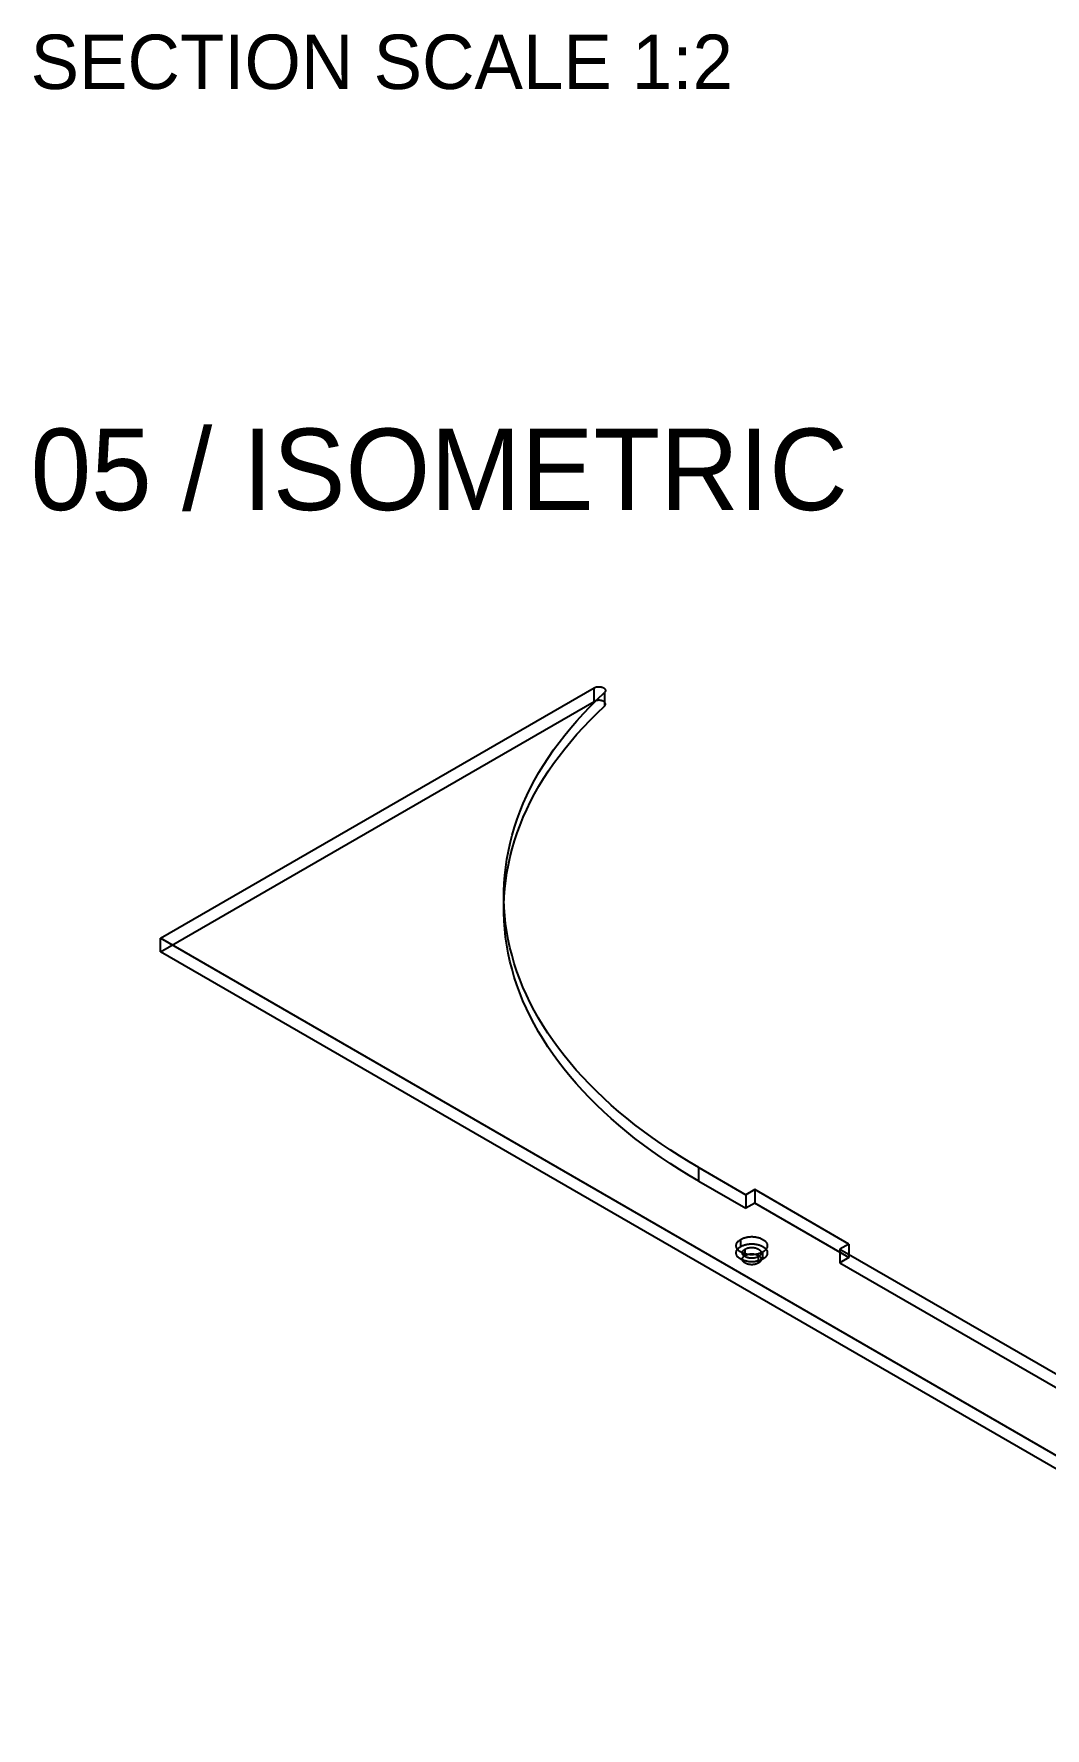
# Model space of a CAD drawing. Header units: inches. Extents: x 1.4 to 100.6, y 1.4 to 64.6.
# Drawn here: x 81.78 to 91.09, y 31.83 to 47.42 of the extents above; entities that cross this region are included whole.
import ezdxf

# ---------------------------------------------------------------- set-up
doc = ezdxf.new("R2010")
doc.units = ezdxf.units.IN
doc.header["$MEASUREMENT"] = 0

msp = doc.modelspace()

# ---------------------------------------------------------------- linework, layer by layer
at = {"layer": 'OUTLINE'}
for p, q in [((82.947, 39.102), (86.938, 41.406)), ((86.938, 41.406), (86.94, 41.407)), ((86.938, 41.281), (86.938, 41.406)), ((86.94, 41.407), (86.942, 41.408)), ((86.942, 41.408), (86.944, 41.409)), ((86.944, 41.409), (86.946, 41.41)), ((86.946, 41.41), (86.948, 41.411)), ((86.948, 41.411), (86.951, 41.412)), ((86.951, 41.412), (86.953, 41.413)), ((86.953, 41.413), (86.956, 41.414)), ((86.956, 41.414), (86.958, 41.414)), ((86.958, 41.414), (86.961, 41.415)), ((86.961, 41.415), (86.964, 41.415)), ((86.964, 41.415), (86.966, 41.416)), ((86.966, 41.416), (86.969, 41.416)), ((86.966, 41.299), (87.033, 41.363)), ((86.969, 41.416), (86.972, 41.416)), ((86.972, 41.416), (86.975, 41.416)), ((86.975, 41.416), (86.977, 41.417)), ((86.977, 41.417), (86.98, 41.417)), ((86.98, 41.417), (86.983, 41.417)), ((86.983, 41.417), (86.986, 41.417)), ((86.986, 41.417), (86.989, 41.416)), ((86.989, 41.416), (86.991, 41.416)), ((86.991, 41.416), (86.994, 41.416)), ((86.994, 41.416), (86.997, 41.415)), ((86.997, 41.415), (86.999, 41.415)), ((86.999, 41.415), (87.002, 41.414)), ((87.002, 41.414), (87.005, 41.414)), ((87.005, 41.414), (87.007, 41.413)), ((87.007, 41.413), (87.01, 41.413)), ((87.01, 41.413), (87.012, 41.412)), ((87.012, 41.412), (87.014, 41.411)), ((87.014, 41.411), (87.017, 41.41)), ((87.017, 41.41), (87.019, 41.409)), ((87.019, 41.409), (87.021, 41.408)), ((87.021, 41.408), (87.023, 41.407)), ((87.023, 41.407), (87.025, 41.406)), ((87.025, 41.406), (87.027, 41.405)), ((87.027, 41.405), (87.029, 41.403)), ((87.029, 41.403), (87.031, 41.402)), ((87.031, 41.402), (87.032, 41.401)), ((87.032, 41.401), (87.034, 41.399)), ((87.034, 41.364), (87.033, 41.363)), ((87.033, 41.363), (87.033, 41.238)), ((87.034, 41.399), (87.035, 41.398)), ((87.036, 41.365), (87.034, 41.364)), ((87.035, 41.398), (87.036, 41.397)), ((87.036, 41.397), (87.037, 41.395)), ((87.037, 41.367), (87.036, 41.365)), ((87.037, 41.395), (87.038, 41.394)), ((87.038, 41.368), (87.037, 41.367)), ((87.038, 41.394), (87.039, 41.392)), ((87.039, 41.37), (87.038, 41.368)), ((87.039, 41.392), (87.04, 41.39)), ((87.04, 41.371), (87.039, 41.37)), ((87.04, 41.39), (87.041, 41.389)), ((87.041, 41.375), (87.04, 41.373)), ((87.04, 41.373), (87.04, 41.371)), ((87.041, 41.389), (87.041, 41.387)), ((87.041, 41.387), (87.042, 41.386)), ((87.042, 41.376), (87.041, 41.375)), ((87.042, 41.386), (87.042, 41.384)), ((87.042, 41.384), (87.042, 41.383)), ((87.042, 41.383), (87.042, 41.381)), ((87.042, 41.381), (87.042, 41.379)), ((87.042, 41.379), (87.042, 41.378)), ((87.042, 41.378), (87.042, 41.376)), ((82.947, 38.977), (86.938, 41.281)), ((86.78, 41.104), (86.84, 41.17)), ((86.84, 41.17), (86.902, 41.235)), ((86.902, 41.235), (86.966, 41.299)), ((86.902, 41.11), (86.966, 41.174)), ((86.94, 41.282), (86.938, 41.281)), ((86.942, 41.283), (86.94, 41.282)), ((86.944, 41.284), (86.942, 41.283)), ((86.946, 41.285), (86.944, 41.284)), ((86.948, 41.286), (86.946, 41.285)), ((86.951, 41.287), (86.948, 41.286)), ((86.953, 41.288), (86.951, 41.287)), ((86.956, 41.289), (86.953, 41.288)), ((86.958, 41.289), (86.956, 41.289)), ((86.961, 41.29), (86.958, 41.289)), ((86.964, 41.29), (86.961, 41.29)), ((86.966, 41.291), (86.964, 41.29)), ((86.969, 41.291), (86.966, 41.291)), ((86.966, 41.174), (87.033, 41.238)), ((86.972, 41.291), (86.969, 41.291)), ((86.975, 41.291), (86.972, 41.291)), ((86.977, 41.292), (86.975, 41.291)), ((86.98, 41.292), (86.977, 41.292)), ((86.983, 41.292), (86.98, 41.292)), ((86.986, 41.292), (86.983, 41.292)), ((86.989, 41.291), (86.986, 41.292)), ((86.991, 41.291), (86.989, 41.291)), ((86.994, 41.291), (86.991, 41.291)), ((86.997, 41.29), (86.994, 41.291)), ((86.999, 41.29), (86.997, 41.29)), ((87.002, 41.289), (86.999, 41.29)), ((87.005, 41.289), (87.002, 41.289)), ((87.007, 41.288), (87.005, 41.289)), ((87.01, 41.287), (87.007, 41.288)), ((87.012, 41.287), (87.01, 41.287)), ((87.014, 41.286), (87.012, 41.287)), ((87.017, 41.285), (87.014, 41.286)), ((87.019, 41.284), (87.017, 41.285)), ((87.021, 41.283), (87.019, 41.284)), ((87.023, 41.282), (87.021, 41.283)), ((87.025, 41.281), (87.023, 41.282)), ((87.027, 41.28), (87.025, 41.281)), ((87.029, 41.278), (87.027, 41.28)), ((87.031, 41.277), (87.029, 41.278)), ((87.032, 41.276), (87.031, 41.277)), ((87.034, 41.274), (87.032, 41.276)), ((87.033, 41.238), (87.034, 41.239)), ((87.035, 41.273), (87.034, 41.274)), ((87.034, 41.239), (87.036, 41.24)), ((87.036, 41.271), (87.035, 41.273)), ((87.037, 41.27), (87.036, 41.271)), ((87.036, 41.24), (87.037, 41.242)), ((87.038, 41.268), (87.037, 41.27)), ((87.037, 41.242), (87.038, 41.243)), ((87.039, 41.267), (87.038, 41.268)), ((87.038, 41.243), (87.039, 41.245)), ((87.04, 41.265), (87.039, 41.267)), ((87.039, 41.245), (87.04, 41.246)), ((87.041, 41.264), (87.04, 41.265)), ((87.04, 41.248), (87.041, 41.249)), ((87.04, 41.246), (87.04, 41.248)), ((87.041, 41.262), (87.041, 41.264)), ((87.042, 41.261), (87.041, 41.262)), ((87.041, 41.249), (87.042, 41.251)), ((87.042, 41.259), (87.042, 41.261)), ((87.042, 41.257), (87.042, 41.259)), ((87.042, 41.256), (87.042, 41.257)), ((87.042, 41.254), (87.042, 41.256)), ((87.042, 41.253), (87.042, 41.254)), ((87.042, 41.251), (87.042, 41.253)), ((86.668, 40.971), (86.723, 41.038)), ((86.723, 41.038), (86.78, 41.104)), ((86.78, 40.979), (86.84, 41.045)), ((86.84, 41.045), (86.902, 41.11)), ((86.565, 40.835), (86.615, 40.903)), ((86.615, 40.903), (86.668, 40.971)), ((86.668, 40.846), (86.723, 40.913)), ((86.723, 40.913), (86.78, 40.979)), ((86.43, 40.626), (86.473, 40.696)), ((86.473, 40.696), (86.518, 40.766)), ((86.518, 40.766), (86.565, 40.835)), ((86.518, 40.641), (86.565, 40.71)), ((86.565, 40.71), (86.615, 40.778)), ((86.615, 40.778), (86.668, 40.846)), ((86.353, 40.485), (86.39, 40.556)), ((86.39, 40.556), (86.43, 40.626)), ((86.43, 40.501), (86.473, 40.571)), ((86.473, 40.571), (86.518, 40.641)), ((86.286, 40.342), (86.318, 40.414)), ((86.318, 40.414), (86.353, 40.485)), ((86.353, 40.36), (86.39, 40.431)), ((86.39, 40.431), (86.43, 40.501)), ((86.23, 40.197), (86.257, 40.27)), ((86.257, 40.27), (86.286, 40.342)), ((86.286, 40.217), (86.318, 40.288)), ((86.318, 40.288), (86.353, 40.36)), ((86.184, 40.051), (86.206, 40.124)), ((86.206, 40.124), (86.23, 40.197)), ((86.206, 39.999), (86.23, 40.072)), ((86.23, 40.072), (86.257, 40.144)), ((86.257, 40.144), (86.286, 40.217)), ((86.149, 39.904), (86.165, 39.978)), ((86.165, 39.978), (86.184, 40.051)), ((86.165, 39.853), (86.184, 39.926)), ((86.184, 39.926), (86.206, 39.999)), ((86.124, 39.756), (86.135, 39.83)), ((86.135, 39.83), (86.149, 39.904)), ((86.135, 39.705), (86.149, 39.779)), ((86.149, 39.779), (86.165, 39.853)), ((86.108, 39.534), (86.11, 39.608)), ((86.11, 39.608), (86.116, 39.682)), ((86.116, 39.682), (86.124, 39.756)), ((86.116, 39.557), (86.124, 39.631)), ((86.124, 39.631), (86.135, 39.705)), ((86.107, 39.46), (86.108, 39.534)), ((86.11, 39.386), (86.107, 39.46)), ((86.108, 39.409), (86.11, 39.483)), ((86.11, 39.483), (86.116, 39.557)), ((86.107, 39.335), (86.108, 39.409)), ((86.11, 39.261), (86.107, 39.335)), ((86.115, 39.312), (86.11, 39.386)), ((86.123, 39.238), (86.115, 39.312)), ((86.115, 39.186), (86.11, 39.261)), ((86.123, 39.112), (86.115, 39.186)), ((86.134, 39.164), (86.123, 39.238)), ((86.147, 39.09), (86.134, 39.164)), ((82.947, 38.977), (82.947, 39.102)), ((95.32, 31.958), (82.947, 39.102)), ((95.32, 31.833), (82.947, 38.977)), ((86.134, 39.039), (86.123, 39.112)), ((86.147, 38.965), (86.134, 39.039)), ((86.163, 39.016), (86.147, 39.09)), ((86.182, 38.943), (86.163, 39.016)), ((86.163, 38.891), (86.147, 38.965)), ((86.182, 38.818), (86.163, 38.891)), ((86.203, 38.87), (86.182, 38.943)), ((86.227, 38.797), (86.203, 38.87)), ((86.203, 38.745), (86.182, 38.818)), ((86.227, 38.672), (86.203, 38.745)), ((86.254, 38.724), (86.227, 38.797)), ((86.254, 38.599), (86.227, 38.672)), ((86.283, 38.652), (86.254, 38.724)), ((86.283, 38.527), (86.254, 38.599)), ((86.315, 38.58), (86.283, 38.652)), ((86.315, 38.455), (86.283, 38.527)), ((86.349, 38.509), (86.315, 38.58)), ((86.349, 38.384), (86.315, 38.455)), ((86.386, 38.438), (86.349, 38.509)), ((86.386, 38.313), (86.349, 38.384)), ((86.426, 38.367), (86.386, 38.438)), ((86.468, 38.297), (86.426, 38.367)), ((86.426, 38.242), (86.386, 38.313)), ((86.468, 38.172), (86.426, 38.242)), ((86.513, 38.227), (86.468, 38.297)), ((86.56, 38.158), (86.513, 38.227)), ((86.513, 38.102), (86.468, 38.172)), ((86.56, 38.033), (86.513, 38.102)), ((86.61, 38.09), (86.56, 38.158)), ((86.662, 38.022), (86.61, 38.09)), ((86.61, 37.965), (86.56, 38.033)), ((86.662, 37.897), (86.61, 37.965)), ((86.717, 37.955), (86.662, 38.022)), ((86.717, 37.83), (86.662, 37.897)), ((86.774, 37.889), (86.717, 37.955)), ((86.833, 37.823), (86.774, 37.889)), ((86.774, 37.764), (86.717, 37.83)), ((86.833, 37.698), (86.774, 37.764)), ((86.895, 37.758), (86.833, 37.823)), ((86.959, 37.694), (86.895, 37.758)), ((86.895, 37.633), (86.833, 37.698)), ((86.959, 37.568), (86.895, 37.633)), ((87.026, 37.63), (86.959, 37.694)), ((87.095, 37.567), (87.026, 37.63)), ((87.026, 37.505), (86.959, 37.568)), ((87.095, 37.442), (87.026, 37.505)), ((87.166, 37.506), (87.095, 37.567)), ((87.166, 37.381), (87.095, 37.442)), ((87.239, 37.445), (87.166, 37.506)), ((87.314, 37.385), (87.239, 37.445)), ((87.239, 37.32), (87.166, 37.381)), ((87.314, 37.26), (87.239, 37.32)), ((87.392, 37.326), (87.314, 37.385)), ((87.472, 37.267), (87.392, 37.326)), ((87.554, 37.21), (87.472, 37.267)), ((87.392, 37.201), (87.314, 37.26)), ((87.472, 37.142), (87.392, 37.201)), ((87.554, 37.085), (87.472, 37.142)), ((87.638, 37.154), (87.554, 37.21)), ((87.724, 37.099), (87.638, 37.154)), ((87.638, 37.029), (87.554, 37.085)), ((87.724, 36.974), (87.638, 37.029)), ((87.812, 37.045), (87.724, 37.099)), ((87.812, 36.92), (87.724, 36.974)), ((87.902, 36.992), (87.812, 37.045)), ((87.902, 36.867), (87.902, 36.992)), ((87.902, 36.992), (88.335, 36.742)), ((87.902, 36.867), (87.812, 36.92)), ((87.902, 36.867), (88.335, 36.617)), ((88.416, 36.789), (88.335, 36.742)), ((88.335, 36.742), (88.335, 36.617)), ((88.416, 36.664), (88.335, 36.617)), ((88.416, 36.789), (88.416, 36.664)), ((89.282, 36.288), (88.416, 36.789)), ((89.282, 36.163), (88.416, 36.664)), ((88.278, 36.325), (88.282, 36.328)), ((88.282, 36.328), (88.287, 36.331)), ((88.287, 36.331), (88.292, 36.334)), ((88.287, 36.265), (88.287, 36.331)), ((88.292, 36.334), (88.298, 36.337)), ((88.298, 36.337), (88.303, 36.339)), ((88.303, 36.339), (88.309, 36.342)), ((88.309, 36.342), (88.315, 36.344)), ((88.315, 36.344), (88.321, 36.346)), ((88.321, 36.346), (88.327, 36.348)), ((88.327, 36.348), (88.334, 36.349)), ((88.334, 36.349), (88.341, 36.351)), ((88.341, 36.351), (88.347, 36.352)), ((88.347, 36.352), (88.354, 36.353)), ((88.354, 36.353), (88.361, 36.354)), ((88.361, 36.354), (88.368, 36.355)), ((88.368, 36.355), (88.375, 36.355)), ((88.375, 36.355), (88.382, 36.356)), ((88.382, 36.356), (88.389, 36.356)), ((88.389, 36.356), (88.396, 36.356)), ((88.396, 36.356), (88.403, 36.355)), ((88.403, 36.355), (88.41, 36.355)), ((88.41, 36.355), (88.417, 36.354)), ((88.417, 36.354), (88.424, 36.353)), ((88.424, 36.353), (88.431, 36.352)), ((88.431, 36.352), (88.437, 36.351)), ((88.437, 36.351), (88.444, 36.349)), ((88.444, 36.349), (88.45, 36.348)), ((88.45, 36.348), (88.457, 36.346)), ((88.457, 36.346), (88.463, 36.344)), ((88.463, 36.344), (88.469, 36.342)), ((88.469, 36.342), (88.474, 36.339)), ((88.474, 36.339), (88.48, 36.337)), ((88.48, 36.337), (88.485, 36.334)), ((88.485, 36.334), (88.49, 36.331)), ((88.49, 36.331), (88.495, 36.328)), ((88.495, 36.328), (88.5, 36.325)), ((88.245, 36.277), (88.246, 36.281)), ((88.245, 36.273), (88.245, 36.277)), ((88.245, 36.269), (88.245, 36.273)), ((88.246, 36.265), (88.245, 36.269)), ((88.245, 36.211), (88.246, 36.215)), ((88.245, 36.207), (88.245, 36.211)), ((88.245, 36.203), (88.245, 36.207)), ((88.246, 36.199), (88.245, 36.203)), ((88.246, 36.281), (88.247, 36.285)), ((88.247, 36.261), (88.246, 36.265)), ((88.246, 36.215), (88.247, 36.219)), ((88.247, 36.195), (88.246, 36.199)), ((88.247, 36.285), (88.248, 36.289)), ((88.248, 36.257), (88.247, 36.261)), ((88.247, 36.219), (88.248, 36.223)), ((88.248, 36.191), (88.247, 36.195)), ((88.248, 36.289), (88.25, 36.293)), ((88.25, 36.253), (88.248, 36.257)), ((88.248, 36.223), (88.25, 36.227)), ((88.25, 36.187), (88.248, 36.191)), ((88.25, 36.293), (88.251, 36.297)), ((88.251, 36.249), (88.25, 36.253)), ((88.25, 36.227), (88.251, 36.231)), ((88.251, 36.183), (88.25, 36.187)), ((88.251, 36.297), (88.254, 36.301)), ((88.254, 36.245), (88.251, 36.249)), ((88.251, 36.231), (88.254, 36.235)), ((88.254, 36.179), (88.251, 36.183)), ((88.254, 36.301), (88.256, 36.305)), ((88.256, 36.241), (88.254, 36.245)), ((88.254, 36.235), (88.256, 36.239)), ((88.256, 36.175), (88.254, 36.179)), ((88.256, 36.305), (88.259, 36.308)), ((88.256, 36.239), (88.259, 36.242)), ((88.259, 36.237), (88.256, 36.241)), ((88.259, 36.171), (88.256, 36.175)), ((88.259, 36.308), (88.262, 36.312)), ((88.259, 36.242), (88.262, 36.246)), ((88.262, 36.234), (88.259, 36.237)), ((88.262, 36.168), (88.259, 36.171)), ((88.262, 36.312), (88.266, 36.315)), ((88.262, 36.246), (88.266, 36.249)), ((88.266, 36.23), (88.262, 36.234)), ((88.266, 36.315), (88.269, 36.319)), ((88.266, 36.249), (88.269, 36.253)), ((88.269, 36.227), (88.266, 36.23)), ((88.269, 36.319), (88.274, 36.322)), ((88.269, 36.253), (88.274, 36.256)), ((88.274, 36.223), (88.269, 36.227)), ((88.274, 36.322), (88.278, 36.325)), ((88.274, 36.256), (88.278, 36.259)), ((88.278, 36.22), (88.274, 36.223)), ((88.278, 36.259), (88.282, 36.262)), ((88.282, 36.217), (88.278, 36.22)), ((88.282, 36.262), (88.287, 36.265)), ((88.287, 36.214), (88.282, 36.217)), ((88.287, 36.265), (88.292, 36.268)), ((88.292, 36.211), (88.287, 36.214)), ((88.292, 36.268), (88.298, 36.271)), ((88.298, 36.209), (88.292, 36.211)), ((88.298, 36.271), (88.303, 36.273)), ((88.303, 36.206), (88.298, 36.209)), ((88.303, 36.273), (88.309, 36.276)), ((88.303, 36.212), (88.304, 36.214)), ((88.303, 36.209), (88.303, 36.212)), ((88.303, 36.207), (88.303, 36.209)), ((88.303, 36.204), (88.303, 36.207)), ((88.309, 36.204), (88.303, 36.206)), ((88.303, 36.202), (88.303, 36.204)), ((88.304, 36.199), (88.303, 36.202)), ((88.304, 36.216), (88.305, 36.219)), ((88.304, 36.214), (88.304, 36.216)), ((88.304, 36.197), (88.304, 36.199)), ((88.305, 36.195), (88.304, 36.197)), ((88.305, 36.219), (88.306, 36.221)), ((88.306, 36.192), (88.305, 36.195)), ((88.306, 36.221), (88.308, 36.224)), ((88.308, 36.19), (88.306, 36.192)), ((88.308, 36.224), (88.309, 36.226)), ((88.309, 36.188), (88.308, 36.19)), ((88.309, 36.276), (88.315, 36.278)), ((88.309, 36.226), (88.311, 36.228)), ((88.315, 36.202), (88.309, 36.204)), ((88.311, 36.186), (88.309, 36.188)), ((88.311, 36.228), (88.313, 36.23)), ((88.313, 36.183), (88.311, 36.186)), ((88.311, 36.169), (88.313, 36.171)), ((88.313, 36.23), (88.315, 36.232)), ((88.315, 36.181), (88.313, 36.183)), ((88.313, 36.171), (88.315, 36.173)), ((88.315, 36.278), (88.321, 36.28)), ((88.315, 36.232), (88.317, 36.234)), ((88.321, 36.2), (88.315, 36.202)), ((88.317, 36.179), (88.315, 36.181)), ((88.315, 36.173), (88.317, 36.175)), ((88.317, 36.234), (88.32, 36.236)), ((88.32, 36.177), (88.317, 36.179)), ((88.317, 36.175), (88.32, 36.177)), ((88.32, 36.236), (88.322, 36.238)), ((88.32, 36.177), (88.322, 36.179)), ((88.322, 36.175), (88.32, 36.177)), ((88.321, 36.28), (88.327, 36.282)), ((88.327, 36.198), (88.321, 36.2)), ((88.322, 36.238), (88.325, 36.24)), ((88.322, 36.179), (88.325, 36.181)), ((88.325, 36.173), (88.322, 36.175)), ((88.325, 36.24), (88.328, 36.242)), ((88.325, 36.181), (88.328, 36.183)), ((88.328, 36.172), (88.325, 36.173)), ((88.327, 36.282), (88.334, 36.283)), ((88.334, 36.196), (88.327, 36.198)), ((88.328, 36.242), (88.331, 36.244)), ((88.328, 36.183), (88.328, 36.242)), ((88.328, 36.183), (88.331, 36.185)), ((88.331, 36.17), (88.328, 36.172)), ((88.331, 36.244), (88.334, 36.245)), ((88.331, 36.185), (88.334, 36.186)), ((88.334, 36.283), (88.341, 36.285)), ((88.334, 36.245), (88.338, 36.247)), ((88.341, 36.195), (88.334, 36.196)), ((88.334, 36.186), (88.338, 36.188)), ((88.338, 36.247), (88.341, 36.248)), ((88.338, 36.188), (88.341, 36.189)), ((88.341, 36.285), (88.347, 36.286)), ((88.341, 36.248), (88.345, 36.249)), ((88.347, 36.193), (88.341, 36.195)), ((88.341, 36.189), (88.345, 36.19)), ((88.345, 36.249), (88.348, 36.251)), ((88.345, 36.19), (88.348, 36.192)), ((88.347, 36.286), (88.354, 36.287)), ((88.354, 36.192), (88.347, 36.193)), ((88.348, 36.251), (88.352, 36.252)), ((88.348, 36.192), (88.352, 36.193)), ((88.352, 36.252), (88.356, 36.253)), ((88.352, 36.193), (88.356, 36.194)), ((88.354, 36.287), (88.361, 36.288)), ((88.361, 36.191), (88.354, 36.192)), ((88.356, 36.253), (88.36, 36.254)), ((88.356, 36.194), (88.36, 36.195)), ((88.36, 36.254), (88.364, 36.254)), ((88.36, 36.195), (88.364, 36.195)), ((88.361, 36.288), (88.368, 36.289)), ((88.368, 36.191), (88.361, 36.191)), ((88.364, 36.254), (88.368, 36.255)), ((88.364, 36.195), (88.368, 36.196)), ((88.368, 36.289), (88.375, 36.289)), ((88.368, 36.255), (88.372, 36.256)), ((88.368, 36.196), (88.372, 36.197)), ((88.375, 36.19), (88.368, 36.191)), ((88.372, 36.256), (88.376, 36.256)), ((88.372, 36.197), (88.376, 36.197)), ((88.375, 36.289), (88.382, 36.29)), ((88.382, 36.19), (88.375, 36.19)), ((88.376, 36.256), (88.38, 36.256)), ((88.376, 36.197), (88.38, 36.197)), ((88.38, 36.256), (88.385, 36.256)), ((88.38, 36.197), (88.385, 36.197)), ((88.382, 36.29), (88.389, 36.29)), ((88.389, 36.19), (88.382, 36.19)), ((88.385, 36.256), (88.389, 36.257)), ((88.385, 36.197), (88.389, 36.197)), ((88.389, 36.29), (88.396, 36.29)), ((88.389, 36.257), (88.393, 36.256)), ((88.389, 36.197), (88.393, 36.197)), ((88.396, 36.19), (88.389, 36.19)), ((88.393, 36.256), (88.397, 36.256)), ((88.393, 36.197), (88.397, 36.197)), ((88.396, 36.29), (88.403, 36.289)), ((88.403, 36.19), (88.396, 36.19)), ((88.397, 36.256), (88.402, 36.256)), ((88.397, 36.197), (88.402, 36.197)), ((88.402, 36.256), (88.406, 36.256)), ((88.402, 36.197), (88.406, 36.197)), ((88.403, 36.289), (88.41, 36.289)), ((88.41, 36.191), (88.403, 36.19)), ((88.406, 36.256), (88.41, 36.255)), ((88.406, 36.197), (88.41, 36.196)), ((88.41, 36.289), (88.417, 36.288)), ((88.41, 36.255), (88.414, 36.254)), ((88.41, 36.196), (88.414, 36.195)), ((88.417, 36.191), (88.41, 36.191)), ((88.414, 36.254), (88.418, 36.254)), ((88.414, 36.195), (88.418, 36.195)), ((88.417, 36.288), (88.424, 36.287)), ((88.424, 36.192), (88.417, 36.191)), ((88.418, 36.254), (88.422, 36.253)), ((88.418, 36.195), (88.422, 36.194)), ((88.422, 36.253), (88.426, 36.252)), ((88.422, 36.194), (88.426, 36.193)), ((88.424, 36.287), (88.431, 36.286)), ((88.431, 36.193), (88.424, 36.192)), ((88.426, 36.252), (88.429, 36.251)), ((88.426, 36.193), (88.429, 36.192)), ((88.429, 36.251), (88.433, 36.249)), ((88.429, 36.192), (88.433, 36.19)), ((88.431, 36.286), (88.437, 36.285)), ((88.437, 36.195), (88.431, 36.193)), ((88.433, 36.249), (88.437, 36.248)), ((88.433, 36.19), (88.437, 36.189)), ((88.437, 36.285), (88.444, 36.283)), ((88.437, 36.248), (88.44, 36.247)), ((88.444, 36.196), (88.437, 36.195)), ((88.437, 36.189), (88.44, 36.188)), ((88.44, 36.247), (88.444, 36.245)), ((88.44, 36.188), (88.444, 36.186)), ((88.444, 36.283), (88.45, 36.282)), ((88.444, 36.245), (88.447, 36.244)), ((88.45, 36.198), (88.444, 36.196)), ((88.444, 36.186), (88.447, 36.185)), ((88.447, 36.244), (88.45, 36.242)), ((88.447, 36.185), (88.45, 36.183)), ((88.45, 36.172), (88.447, 36.17)), ((88.45, 36.282), (88.457, 36.28)), ((88.45, 36.242), (88.453, 36.24)), ((88.457, 36.2), (88.45, 36.198)), ((88.45, 36.183), (88.453, 36.181)), ((88.453, 36.173), (88.45, 36.172)), ((88.45, 36.113), (88.45, 36.172)), ((88.453, 36.24), (88.455, 36.238)), ((88.453, 36.181), (88.455, 36.179)), ((88.455, 36.175), (88.453, 36.173)), ((88.455, 36.238), (88.458, 36.236)), ((88.455, 36.179), (88.458, 36.177)), ((88.458, 36.177), (88.455, 36.175)), ((88.457, 36.28), (88.463, 36.278)), ((88.463, 36.202), (88.457, 36.2)), ((88.458, 36.236), (88.461, 36.234)), ((88.461, 36.179), (88.458, 36.177)), ((88.458, 36.177), (88.461, 36.175)), ((88.461, 36.234), (88.463, 36.232)), ((88.463, 36.181), (88.461, 36.179)), ((88.461, 36.175), (88.463, 36.173)), ((88.463, 36.278), (88.469, 36.276)), ((88.463, 36.232), (88.465, 36.23)), ((88.469, 36.204), (88.463, 36.202)), ((88.465, 36.183), (88.463, 36.181)), ((88.463, 36.173), (88.465, 36.171)), ((88.465, 36.23), (88.467, 36.228)), ((88.467, 36.186), (88.465, 36.183)), ((88.465, 36.171), (88.467, 36.169)), ((88.467, 36.228), (88.468, 36.226)), ((88.468, 36.188), (88.467, 36.186)), ((88.468, 36.226), (88.47, 36.224)), ((88.47, 36.19), (88.468, 36.188)), ((88.469, 36.276), (88.474, 36.273)), ((88.474, 36.206), (88.469, 36.204)), ((88.47, 36.224), (88.471, 36.221)), ((88.471, 36.192), (88.47, 36.19)), ((88.471, 36.221), (88.472, 36.219)), ((88.472, 36.195), (88.471, 36.192)), ((88.472, 36.219), (88.473, 36.216)), ((88.473, 36.197), (88.472, 36.195)), ((88.473, 36.216), (88.474, 36.214)), ((88.474, 36.199), (88.473, 36.197)), ((88.474, 36.273), (88.48, 36.271)), ((88.474, 36.214), (88.475, 36.212)), ((88.48, 36.209), (88.474, 36.206)), ((88.475, 36.202), (88.474, 36.199)), ((88.475, 36.212), (88.475, 36.209)), ((88.475, 36.209), (88.475, 36.207)), ((88.475, 36.207), (88.475, 36.204)), ((88.475, 36.204), (88.475, 36.202)), ((88.48, 36.271), (88.485, 36.268)), ((88.485, 36.211), (88.48, 36.209)), ((88.485, 36.268), (88.49, 36.265)), ((88.49, 36.214), (88.485, 36.211)), ((88.49, 36.265), (88.495, 36.262)), ((88.495, 36.217), (88.49, 36.214)), ((88.49, 36.148), (88.49, 36.214)), ((88.495, 36.262), (88.5, 36.259)), ((88.5, 36.22), (88.495, 36.217)), ((88.5, 36.325), (88.504, 36.322)), ((88.5, 36.259), (88.504, 36.256)), ((88.504, 36.223), (88.5, 36.22)), ((88.504, 36.322), (88.508, 36.319)), ((88.504, 36.256), (88.508, 36.253)), ((88.508, 36.227), (88.504, 36.223)), ((88.508, 36.319), (88.512, 36.315)), ((88.508, 36.253), (88.512, 36.249)), ((88.512, 36.23), (88.508, 36.227)), ((88.512, 36.315), (88.516, 36.312)), ((88.512, 36.249), (88.516, 36.246)), ((88.516, 36.234), (88.512, 36.23)), ((88.516, 36.312), (88.519, 36.308)), ((88.516, 36.246), (88.519, 36.242)), ((88.519, 36.237), (88.516, 36.234)), ((88.519, 36.171), (88.516, 36.168)), ((88.519, 36.308), (88.522, 36.305)), ((88.519, 36.242), (88.522, 36.239)), ((88.522, 36.241), (88.519, 36.237)), ((88.522, 36.175), (88.519, 36.171)), ((88.522, 36.305), (88.524, 36.301)), ((88.524, 36.245), (88.522, 36.241)), ((88.522, 36.239), (88.524, 36.235)), ((88.524, 36.179), (88.522, 36.175)), ((88.524, 36.301), (88.526, 36.297)), ((88.526, 36.249), (88.524, 36.245)), ((88.524, 36.235), (88.526, 36.231)), ((88.526, 36.183), (88.524, 36.179)), ((88.526, 36.297), (88.528, 36.293)), ((88.528, 36.253), (88.526, 36.249)), ((88.526, 36.231), (88.528, 36.227)), ((88.528, 36.187), (88.526, 36.183)), ((88.528, 36.293), (88.53, 36.289)), ((88.53, 36.257), (88.528, 36.253)), ((88.528, 36.227), (88.53, 36.223)), ((88.53, 36.191), (88.528, 36.187)), ((88.53, 36.289), (88.531, 36.285)), ((88.531, 36.261), (88.53, 36.257)), ((88.53, 36.223), (88.531, 36.219)), ((88.531, 36.195), (88.53, 36.191)), ((88.531, 36.285), (88.532, 36.281)), ((88.532, 36.265), (88.531, 36.261)), ((88.531, 36.219), (88.532, 36.215)), ((88.532, 36.199), (88.531, 36.195)), ((88.532, 36.281), (88.532, 36.277)), ((88.532, 36.277), (88.532, 36.273)), ((88.532, 36.273), (88.532, 36.269)), ((88.532, 36.269), (88.532, 36.265)), ((88.532, 36.215), (88.532, 36.211)), ((88.532, 36.211), (88.532, 36.207)), ((88.532, 36.207), (88.532, 36.203)), ((88.532, 36.203), (88.532, 36.199)), ((89.282, 36.288), (89.201, 36.242)), ((89.201, 36.242), (89.201, 36.116)), ((89.201, 36.242), (91.367, 34.991)), ((89.282, 36.288), (89.282, 36.163)), ((88.266, 36.164), (88.262, 36.168)), ((88.269, 36.161), (88.266, 36.164)), ((88.274, 36.157), (88.269, 36.161)), ((88.278, 36.154), (88.274, 36.157)), ((88.282, 36.151), (88.278, 36.154)), ((88.287, 36.148), (88.282, 36.151)), ((88.292, 36.145), (88.287, 36.148)), ((88.298, 36.143), (88.292, 36.145)), ((88.303, 36.14), (88.298, 36.143)), ((88.303, 36.153), (88.304, 36.155)), ((88.303, 36.15), (88.303, 36.153)), ((88.303, 36.148), (88.303, 36.15)), ((88.303, 36.145), (88.303, 36.148)), ((88.303, 36.143), (88.303, 36.145)), ((88.304, 36.14), (88.303, 36.143)), ((88.309, 36.138), (88.303, 36.14)), ((88.304, 36.157), (88.305, 36.16)), ((88.304, 36.155), (88.304, 36.157)), ((88.304, 36.138), (88.304, 36.14)), ((88.305, 36.136), (88.304, 36.138)), ((88.305, 36.16), (88.306, 36.162)), ((88.306, 36.133), (88.305, 36.136)), ((88.306, 36.162), (88.308, 36.165)), ((88.308, 36.131), (88.306, 36.133)), ((88.308, 36.165), (88.309, 36.167)), ((88.309, 36.129), (88.308, 36.131)), ((88.309, 36.167), (88.311, 36.169)), ((88.315, 36.136), (88.309, 36.138)), ((88.311, 36.126), (88.309, 36.129)), ((88.313, 36.124), (88.311, 36.126)), ((88.315, 36.122), (88.313, 36.124)), ((88.321, 36.134), (88.315, 36.136)), ((88.317, 36.12), (88.315, 36.122)), ((88.32, 36.118), (88.317, 36.12)), ((88.322, 36.116), (88.32, 36.118)), ((88.327, 36.132), (88.321, 36.134)), ((88.325, 36.114), (88.322, 36.116)), ((88.328, 36.113), (88.325, 36.114)), ((88.334, 36.13), (88.327, 36.132)), ((88.331, 36.111), (88.328, 36.113)), ((88.334, 36.168), (88.331, 36.17)), ((88.334, 36.109), (88.331, 36.111)), ((88.338, 36.167), (88.334, 36.168)), ((88.341, 36.129), (88.334, 36.13)), ((88.338, 36.108), (88.334, 36.109)), ((88.341, 36.165), (88.338, 36.167)), ((88.341, 36.106), (88.338, 36.108)), ((88.345, 36.164), (88.341, 36.165)), ((88.347, 36.127), (88.341, 36.129)), ((88.345, 36.105), (88.341, 36.106)), ((88.348, 36.163), (88.345, 36.164)), ((88.348, 36.104), (88.345, 36.105)), ((88.354, 36.126), (88.347, 36.127)), ((88.352, 36.162), (88.348, 36.163)), ((88.352, 36.103), (88.348, 36.104)), ((88.356, 36.161), (88.352, 36.162)), ((88.356, 36.102), (88.352, 36.103)), ((88.361, 36.125), (88.354, 36.126)), ((88.36, 36.16), (88.356, 36.161)), ((88.36, 36.101), (88.356, 36.102)), ((88.364, 36.159), (88.36, 36.16)), ((88.364, 36.1), (88.36, 36.101)), ((88.368, 36.125), (88.361, 36.125)), ((88.368, 36.159), (88.364, 36.159)), ((88.368, 36.1), (88.364, 36.1)), ((88.372, 36.158), (88.368, 36.159)), ((88.375, 36.124), (88.368, 36.125)), ((88.372, 36.099), (88.368, 36.1)), ((88.376, 36.158), (88.372, 36.158)), ((88.376, 36.099), (88.372, 36.099)), ((88.382, 36.124), (88.375, 36.124)), ((88.38, 36.157), (88.376, 36.158)), ((88.38, 36.098), (88.376, 36.099)), ((88.385, 36.157), (88.38, 36.157)), ((88.385, 36.098), (88.38, 36.098)), ((88.389, 36.124), (88.382, 36.124)), ((88.389, 36.157), (88.385, 36.157)), ((88.389, 36.098), (88.385, 36.098)), ((88.393, 36.157), (88.389, 36.157)), ((88.396, 36.124), (88.389, 36.124)), ((88.393, 36.098), (88.389, 36.098)), ((88.397, 36.157), (88.393, 36.157)), ((88.397, 36.098), (88.393, 36.098)), ((88.403, 36.124), (88.396, 36.124)), ((88.402, 36.158), (88.397, 36.157)), ((88.402, 36.099), (88.397, 36.098)), ((88.406, 36.158), (88.402, 36.158)), ((88.406, 36.099), (88.402, 36.099)), ((88.41, 36.125), (88.403, 36.124)), ((88.41, 36.159), (88.406, 36.158)), ((88.41, 36.1), (88.406, 36.099)), ((88.414, 36.159), (88.41, 36.159)), ((88.417, 36.125), (88.41, 36.125)), ((88.414, 36.1), (88.41, 36.1)), ((88.418, 36.16), (88.414, 36.159)), ((88.418, 36.101), (88.414, 36.1)), ((88.424, 36.126), (88.417, 36.125)), ((88.422, 36.161), (88.418, 36.16)), ((88.422, 36.102), (88.418, 36.101)), ((88.426, 36.162), (88.422, 36.161)), ((88.426, 36.103), (88.422, 36.102)), ((88.431, 36.127), (88.424, 36.126)), ((88.429, 36.163), (88.426, 36.162)), ((88.429, 36.104), (88.426, 36.103)), ((88.433, 36.164), (88.429, 36.163)), ((88.433, 36.105), (88.429, 36.104)), ((88.437, 36.129), (88.431, 36.127)), ((88.437, 36.165), (88.433, 36.164)), ((88.437, 36.106), (88.433, 36.105)), ((88.44, 36.167), (88.437, 36.165)), ((88.444, 36.13), (88.437, 36.129)), ((88.44, 36.108), (88.437, 36.106)), ((88.444, 36.168), (88.44, 36.167)), ((88.444, 36.109), (88.44, 36.108)), ((88.447, 36.17), (88.444, 36.168)), ((88.45, 36.132), (88.444, 36.13)), ((88.447, 36.111), (88.444, 36.109)), ((88.45, 36.113), (88.447, 36.111)), ((88.457, 36.134), (88.45, 36.132)), ((88.453, 36.114), (88.45, 36.113)), ((88.455, 36.116), (88.453, 36.114)), ((88.458, 36.118), (88.455, 36.116)), ((88.463, 36.136), (88.457, 36.134)), ((88.461, 36.12), (88.458, 36.118)), ((88.463, 36.122), (88.461, 36.12)), ((88.469, 36.138), (88.463, 36.136)), ((88.465, 36.124), (88.463, 36.122)), ((88.467, 36.126), (88.465, 36.124)), ((88.467, 36.169), (88.468, 36.167)), ((88.468, 36.129), (88.467, 36.126)), ((88.468, 36.167), (88.47, 36.165)), ((88.47, 36.131), (88.468, 36.129)), ((88.474, 36.14), (88.469, 36.138)), ((88.47, 36.165), (88.471, 36.162)), ((88.471, 36.133), (88.47, 36.131)), ((88.471, 36.162), (88.472, 36.16)), ((88.472, 36.136), (88.471, 36.133)), ((88.472, 36.16), (88.473, 36.157)), ((88.473, 36.138), (88.472, 36.136)), ((88.473, 36.157), (88.474, 36.155)), ((88.474, 36.14), (88.473, 36.138)), ((88.474, 36.155), (88.475, 36.153)), ((88.48, 36.143), (88.474, 36.14)), ((88.475, 36.143), (88.474, 36.14)), ((88.475, 36.153), (88.475, 36.15)), ((88.475, 36.15), (88.475, 36.148)), ((88.475, 36.148), (88.475, 36.145)), ((88.475, 36.145), (88.475, 36.143)), ((88.485, 36.145), (88.48, 36.143)), ((88.49, 36.148), (88.485, 36.145)), ((88.495, 36.151), (88.49, 36.148)), ((88.5, 36.154), (88.495, 36.151)), ((88.504, 36.157), (88.5, 36.154)), ((88.508, 36.161), (88.504, 36.157)), ((88.512, 36.164), (88.508, 36.161)), ((88.516, 36.168), (88.512, 36.164)), ((89.282, 36.163), (89.201, 36.116)), ((89.201, 36.116), (91.367, 34.866))]:
    msp.add_line(p, q, dxfattribs=at)

# ---------------------------------------------------------------- texts
at = {"layer": 'ANNOTATION'}
for s, height, p in [('SECTION SCALE 1:2', 0.5, (81.75, 46.917)), ('05 / ISOMETRIC', 0.75, (81.75, 43.042))]:
    msp.add_text(s, height=height, dxfattribs=at).set_placement(p)

doc.saveas('drawing.dxf')
